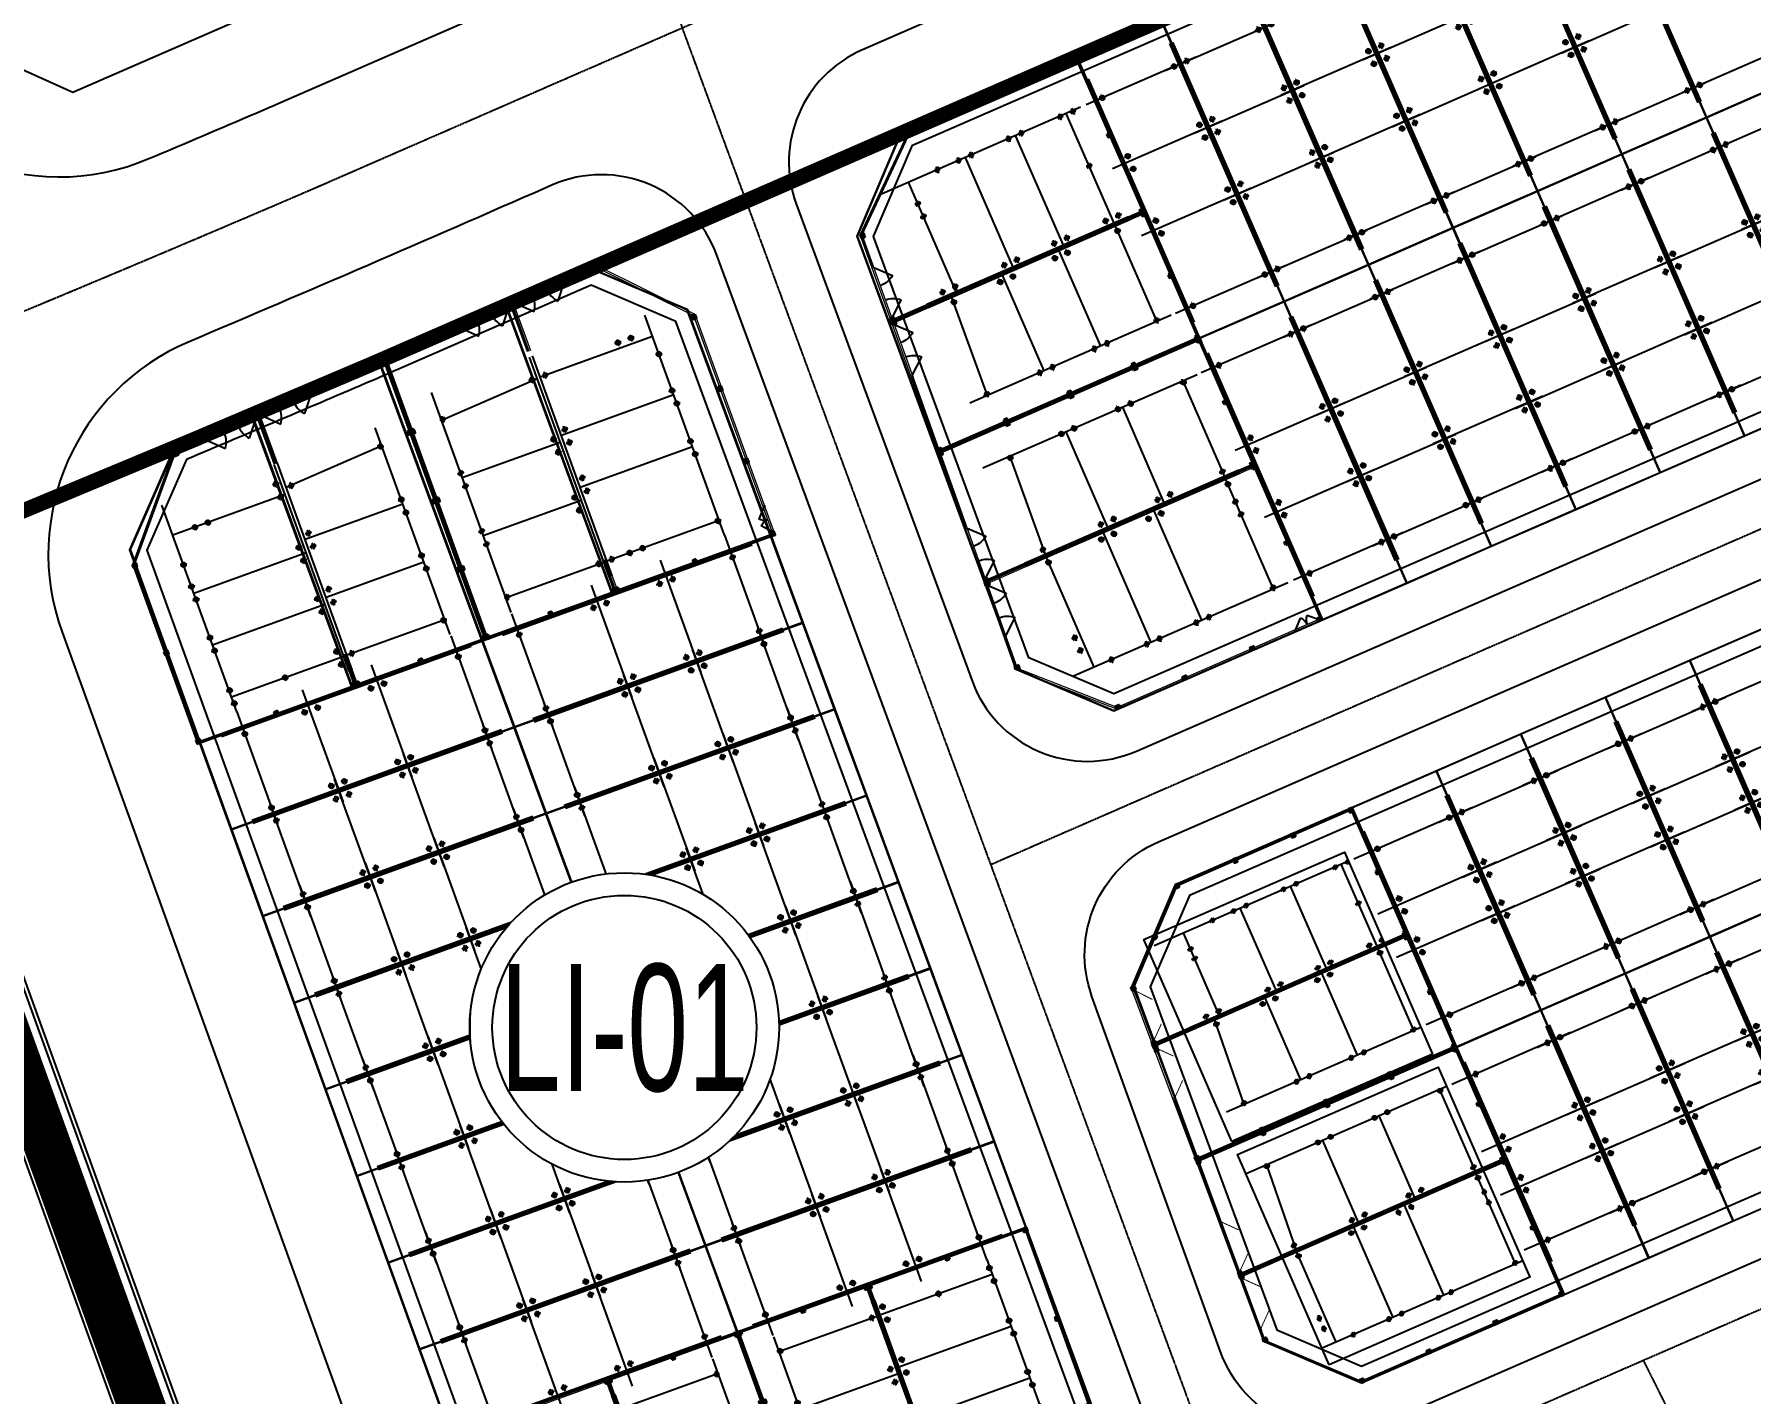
# Model space of a CAD drawing. Header units: millimetres. Extents: x 403824132 to 733479728, y 1974822364 to 2151530530.
# Drawn here: x 568449682 to 568561828, y 2063189663 to 2063278498 of the extents above; entities that cross this region are included whole.
import ezdxf
from ezdxf.enums import TextEntityAlignment as Align
from ezdxf.xclip import XClip

# ---------------------------------------------------------------- set-up
doc = ezdxf.new("R2010")
doc.units = ezdxf.units.MM
for name, pattern in [('ACAD_ISO07W100', [3, 0, -3]), ('ACAD_ISO10W100', [18.5, 12, -3, 0.5, -3]), ('CENTER', [3, 1.5, -0.5, 0.5, -0.5]), ('CENTER2', [1.125, 0.75, -0.125, 0.125, -0.125]), ('HIDDEN', [0.75, 0.5, -0.25]), ('Xref Grid (A1)$0$CENTER2', [1.125, 0.75, -0.125, 0.125, -0.125]), ('Xref Grid A16$0$CENTER2', [1.125, 0.75, -0.125, 0.125, -0.125])]:
    doc.linetypes.add(name, pattern=pattern)
for name, color, linetype in [('01.AXIS', 160, 'CENTER2'), ('13.BEAM', 8, 'Continuous'), ('BoThamCo', 94, 'Continuous'), ('CDC.01.AXIS', 160, 'CENTER2'), ('ChiaLo', 128, 'CENTER'), ('datOlienke', 42, 'Continuous'), ('LogDg', 7, 'Continuous'), ('LoLK', 6, 'Continuous'), ('QH', 7, 'Continuous'), ('QUYEN', 7, 'Continuous'), ('RANHGIOI', 2, 'HIDDEN'), ('text', 7, 'Continuous'), ('TimDg', 222, 'Continuous'), ('ViaHeS', 32, 'Continuous'), ('Xref Grid (A1)$0$01.AXIS', 160, 'Xref Grid (A1)$0$CENTER2'), ('Xref Grid A16$0$01.AXIS', 160, 'Xref Grid A16$0$CENTER2')]:
    doc.layers.add(name, color=color, linetype=linetype)
for name, color, linetype, lineweight in [('A-COT VACH', 2, 'Continuous', 35), ('A-NET THAY', 125, 'Continuous', 18), ('boDnv', 54, 'Continuous', 25), ('E- THAY', 9, 'Continuous', 20), ('Wipeout', 252, 'ACAD_ISO07W100', 0)]:
    doc.layers.add(name, color=color, linetype=linetype, lineweight=lineweight)
doc.styles.add('rms', font='romans.shx', dxfattribs={"width": 0.7, "bigfont": 'vns.shx'})
doc.styles.add('text', font='')
doc.styles.get('text').set_extended_font_data('.VnArial NarrowH')
doc.linetypes.add('ADL', pattern='A,0.125,-0.15,["++",rms,S=0.5,R=0,X=0,Y=-0.2245],-1.35,1.125', length=2.75)

# ---------------------------------------------------------------- blocks, each defined once
blk = doc.blocks.new('A$C2ED4656C')
blk.add_wipeout([(432.1, 910), (480.9, 907.7), (546.7, 896.5), (609, 876.8), (692.2, 834.4), (754.3, 787), (813.9, 722.8), (858.2, 653.7), (891.6, 573.4), (911.3, 476.6), (913.1, 408.9), (902.7, 328.5), (878, 248.7), (831.5, 161.7), (778.6, 96.3), (701.3, 31.7), (629, -8.4), (563.6, -32), (488.2, -46.9), (402.8, -49), (308.6, -33.5), (225.9, -2.8), (146.7, 45.1), (71.6, 114.8), (24.8, 178.4), (-14.1, 256.8), (-36.8, 334), (-46.5, 431.4), (-41.6, 498.5), (-25.1, 571.6), (-0.6, 634.8), (37.6, 701.4), (69.8, 743.2), (103, 778.1), (165.1, 827.9), (224.2, 861.9), (305.2, 892.5), (368.1, 905.5), (428.4, 910)]).dxf.layer = 'Wipeout'
at = {"color": 8}
for radius in [480, 410]:
    blk.add_circle((433.5, 430), radius, dxfattribs=at)
at = {"style": 'text'}
blk.add_attdef('CT1', text='', height=350, rotation=0, dxfattribs=at).set_placement((433.5, 430), align=Align.MIDDLE)
blk = doc.blocks.new('MA LO')
at = {"layer": 'text'}
ref = blk.add_blockref('A$C2ED4656C', (-269028, 49545), dxfattribs=dict(at, xscale=20.97916607567742, yscale=20.97916607567742, zscale=20.97916607567742, rotation=4.338240580515711))
ref.add_attrib('CT1', 'LI-01', dxfattribs={"layer": '0', "height": 8265.4, "style": 'text', "width": 0.75}).set_placement((-260642, 59228), align=Align.MIDDLE)
blk = doc.blocks.new('cot 220')
at = {"layer": 'A-COT VACH'}
h = blk.add_hatch(color=256, dxfattribs=at)
h.dxf.hatch_style = 1
h.paths.add_polyline_path([(110, 110), (-110, 110), (-110, -110), (110, -110)])
blk.add_lwpolyline([(-110, -110), (110, -110), (110, 110), (-110, 110)], close=True, dxfattribs=at)
blk = doc.blocks.new('cong phu')
at = {"layer": 'A-NET THAY'}
blk.add_lwpolyline([(110, -1610), (110, -1500), (0, -1500), (0, -1610)], close=True, dxfattribs=at)
at = {"layer": 'QUYEN'}
for points in [[(0, 0, 37.5, 37.5, 0), (-544, -544, 0, 0, 0.1927387), (0, -750, 0, 0, 1.7828818)], [(0, -1500, 37.5, 37.5, 0), (-544, -956, 0, 0, -0.1927387), (0, -750, 0, 0, -1.7828818)]]:
    blk.add_lwpolyline(points, format="xyseb", dxfattribs=at)
blk = doc.blocks.new('rkg1')
at = {"layer": 'A-NET THAY'}
for points in [[(0, -2000), (0, 0), (-11000, 0), (-11000, -13668), (-6010, -18352), (0, -17972), (0, -14966)], [(-110, -2000), (-110, -110), (-10890, -110), (-10890, -13620), (-5969, -18239), (-110, -17869), (-110, -14966)]]:
    blk.add_lwpolyline(points, dxfattribs=at)
blk.add_lwpolyline([(-3822, -18214), (-3713, -18207), (-3720, -18097), (-3829, -18104)], close=True, dxfattribs=at)
at = {"layer": 'QUYEN'}
for points in [[(-227, -17876, 62.5, 62.5, 0), (-1188, -17029, 0, 0, 0.1927387), (-1474, -17955, 0, 0, 1.7828818)], [(-3720, -18097, 62.5, 62.5, 0), (-2872, -17135, 0, 0, -0.1927387), (-2472, -18018, 0, 0, -1.7828818)]]:
    blk.add_lwpolyline(points, format="xyseb", dxfattribs=at)
at = {"layer": 'A-COT VACH'}
for p in [(-10890, -110), (-5500, -110), (-110, -110), (-10890, -4610), (-10890, -9110), (-10890, -13558)]:
    blk.add_blockref('cot 220', p, dxfattribs=at)
at = {"layer": 'A-COT VACH', "rotation": 3.618880421713644}
for p in [(-117, -17869), (-5907, -18235)]:
    blk.add_blockref('cot 220', p, dxfattribs=at)
at = {"layer": 'E- THAY', "xscale": -1}
blk.add_blockref('cong phu', (-10890, -220), dxfattribs=at)
blk = doc.blocks.new('rkg2')
at = {"layer": 'A-NET THAY'}
for points in [[(0, -14966), (0, -17972), (9000, -17403), (9000, 0), (0, 0), (0, -2000)], [(3820, -17700), (8970, -17375), (8970, -30), (30, -30), (30, -2000)], [(3817, -17650), (8920, -17328), (8920, -80), (80, -80), (80, -2000)], [(110, -14959), (110, -17855), (8890, -17300), (8890, -110), (110, -110), (110, -2000)], [(30, -14964), (30, -17940), (218, -17928)], [(80, -14961), (80, -17887), (215, -17878)]]:
    blk.add_lwpolyline(points, dxfattribs=at)
blk.add_lwpolyline([(3822, -17730), (3713, -17737), (3706, -17627), (3815, -17620)], close=True, dxfattribs=at)
at = {"layer": 'QUYEN'}
for points in [[(213, -17848, 62.5, 62.5, 0), (1060, -16887, 0, 0, -0.1927387), (1460, -17769, 0, 0, -1.7828818)], [(3706, -17627, 62.5, 62.5, 0), (2744, -16780, 0, 0, 0.1927387), (2458, -17706, 0, 0, 1.7828818)]]:
    blk.add_lwpolyline(points, format="xyseb", dxfattribs=at)
at = {"layer": 'A-COT VACH'}
for p in [(110, -110), (8890, -110), (4500, -110), (8890, -4360), (8890, -8610), (8890, -12860)]:
    blk.add_blockref('cot 220', p, dxfattribs=at)
at = {"layer": 'A-COT VACH', "xscale": -1, "rotation": 3.618880421748828}
for p in [(103, -17855), (8883, -17300)]:
    blk.add_blockref('cot 220', p, dxfattribs=at)
blk = doc.blocks.new('rkg3')
at = {"layer": 'A-NET THAY'}
for points in [[(9000, -2000), (9000, 0), (0, 0), (0, -17403), (9000, -16834), (9000, -13828)], [(8970, -2000), (8970, -30), (30, -30), (30, -17371), (5176, -17045)], [(8920, -2000), (8920, -80), (80, -80), (80, -17318), (5173, -16996)], [(8890, -2000), (8890, -110), (110, -110), (110, -17286), (8890, -16730), (8890, -13834)], [(8775, -16768), (8920, -16758), (8920, -13833)], [(8779, -16818), (8970, -16805), (8970, -13830)]]:
    blk.add_lwpolyline(points, dxfattribs=at)
blk.add_lwpolyline([(5178, -17075), (5287, -17068), (5280, -16959), (5171, -16966)], close=True, dxfattribs=at)
at = {"layer": 'QUYEN'}
for points in [[(5280, -16959, 62.5, 62.5, 0), (6128, -15997, 0, 0, -0.1927387), (6528, -16880, 0, 0, -1.7828818)], [(8773, -16738, 62.5, 62.5, 0), (7812, -15890, 0, 0, 0.1927387), (7526, -16817, 0, 0, 1.7828818)]]:
    blk.add_lwpolyline(points, format="xyseb", dxfattribs=at)
at = {"layer": 'A-COT VACH', "xscale": -1}
for p in [(110, -110), (4500, -110), (8890, -110), (110, -4360), (110, -8610), (110, -12860)]:
    blk.add_blockref('cot 220', p, dxfattribs=at)
at = {"layer": 'A-COT VACH'}
for p, rotation in [((8883, -16731), 3.618880424124619), ((103, -17286), 3.61888298340308)]:
    blk.add_blockref('cot 220', p, dxfattribs=dict(at, rotation=rotation))
blk = doc.blocks.new('rkg4')
at = {"layer": 'A-NET THAY'}
for points in [[(0, -13828), (0, -16834), (6010, -16453), (11000, -11138), (11000, 0), (0, 0), (0, -2000)], [(3820, -16562), (5996, -16424), (10970, -11126), (10970, -30), (30, -30), (30, -2000)], [(3817, -16512), (5973, -16376), (10920, -11106), (10920, -80), (80, -80), (80, -2000)], [(110, -13821), (110, -16716), (5960, -16346), (10890, -11094), (10890, -110), (110, -110), (110, -2000)], [(30, -13826), (30, -16802), (218, -16790)], [(80, -13823), (80, -16748), (215, -16740)]]:
    blk.add_lwpolyline(points, dxfattribs=at)
blk.add_lwpolyline([(3822, -16592), (3713, -16599), (3706, -16489), (3815, -16482)], close=True, dxfattribs=at)
at = {"layer": 'QUYEN'}
for points in [[(213, -16710, 62.5, 62.5, 0), (1060, -15748, 0, 0, -0.1927387), (1460, -16631, 0, 0, -1.7828818)], [(3706, -16489, 62.5, 62.5, 0), (2744, -15642, 0, 0, 0.1927387), (2458, -16568, 0, 0, 1.7828818)]]:
    blk.add_lwpolyline(points, format="xyseb", dxfattribs=at)
at = {"layer": 'A-COT VACH'}
blk.add_blockref('cot 220', (110, -110), dxfattribs=at)
at = {"layer": 'A-COT VACH', "xscale": -1}
for p in [(10890, -110), (5500, -110), (10890, -5610), (10890, -11028)]:
    blk.add_blockref('cot 220', p, dxfattribs=at)
at = {"layer": 'A-COT VACH'}
for p, xscale, rotation in [((103, -16717), -1, 3.618880438867214), ((5893, -16351), -0.9999999999999998, 3.618880489366417)]:
    blk.add_blockref('cot 220', p, dxfattribs=dict(at, xscale=xscale, rotation=rotation))
blk = doc.blocks.new('CUM CONG A3-A3.1-A6-A7')
at = {"layer": 'QH', "xscale": 0.001, "yscale": 0.001, "zscale": 0.001}
for name, p in [('rkg1', (11, 0)), ('rkg2', (11, 0)), ('rkg3', (20, 0)), ('rkg4', (29, 0))]:
    blk.add_blockref(name, p, dxfattribs=at)
blk = doc.blocks.new('trmg1')
at = {"layer": 'A-NET THAY'}
for points in [[(0, -2003), (0, 0), (-9580, 0), (-9580, -14396), (-4587, -19132), (0, -18890), (0, -15886)], [(-30, -2000), (-30, -30), (-9550, -30), (-9550, -14383), (-4575, -19102), (-3826, -19062)], [(-80, -2000), (-80, -80), (-9500, -80), (-9500, -14361), (-4557, -19050), (-3829, -19012)], [(-110, -2000), (-110, -110), (-9470, -110), (-9470, -14348), (-4545, -19020), (-110, -18786), (-110, -15892)], [(-224, -18822), (-80, -18814), (-80, -15890)], [(-221, -18872), (-30, -18862), (-30, -15888)]]:
    blk.add_lwpolyline(points, dxfattribs=at)
blk.add_lwpolyline([(-3825, -19092), (-3715, -19086), (-3721, -18976), (-3830, -18982)], close=True, dxfattribs=at)
at = {"layer": 'QUYEN'}
for points in [[(-3721, -18976, 62.5, 62.5, 0), (-2863, -18024, 0, 0, -0.1927387), (-2472, -18910, 0, 0, -1.7828818)], [(-225, -18792, 62.5, 62.5, 0), (-1178, -17935, 0, 0, 0.1927387), (-1474, -18858, 0, 0, 1.7828818)]]:
    blk.add_lwpolyline(points, format="xyseb", dxfattribs=at)
at = {"layer": 'A-COT VACH'}
for p in [(-110, -110), (-9470, -110), (-4790, -110), (-9470, -4786), (-9470, -9536), (-9470, -14286)]:
    blk.add_blockref('cot 220', p, dxfattribs=at)
for p, rotation in [((-4483, -19017), 3.020146116619987), ((-116, -18786), 3.020146117505448)]:
    blk.add_blockref('cot 220', p, dxfattribs=dict(at, rotation=rotation))
blk = doc.blocks.new('rmg2')
at = {"layer": 'A-NET THAY'}
for points in [[(0, -15886), (0, -18890), (8000, -18468), (8000, 0), (0, 0), (0, -2000)], [(3823, -18658), (7970, -18440), (7970, -30), (30, -30), (30, -2000)], [(3820, -18608), (7920, -18392), (7920, -80), (80, -80), (80, -2000)], [(110, -15880), (110, -18774), (7890, -18364), (7890, -110), (110, -110), (110, -2000)], [(30, -15884), (30, -18859), (218, -18849)], [(80, -15882), (80, -18806), (215, -18799)]]:
    blk.add_lwpolyline(points, dxfattribs=at)
blk.add_lwpolyline([(3825, -18688), (3715, -18694), (3709, -18584), (3819, -18579)], close=True, dxfattribs=at)
at = {"layer": 'QUYEN'}
for points in [[(214, -18769, 62.5, 62.5, 0), (1071, -17816, 0, 0, -0.1927387), (1462, -18703, 0, 0, -1.7828818)], [(3709, -18584, 62.5, 62.5, 0), (2756, -17727, 0, 0, 0.1927387), (2461, -18650, 0, 0, 1.7828818)]]:
    blk.add_lwpolyline(points, format="xyseb", dxfattribs=at)
at = {"layer": 'A-COT VACH'}
for p in [(110, -110), (4000, -110), (7890, -110), (7890, -4660), (7890, -9210), (7890, -13760)]:
    blk.add_blockref('cot 220', p, dxfattribs=at)
for p, xscale, rotation in [((104, -18775), -0.9999999999999998, 3.020146117196463), ((7884, -18364), -1, 3.020146118081994)]:
    blk.add_blockref('cot 220', p, dxfattribs=dict(at, xscale=xscale, rotation=rotation))
blk = doc.blocks.new('rmg3')
at = {"layer": 'A-NET THAY'}
for points in [[(0, -2000), (0, 0), (-8000, 0), (-8000, -18468), (0, -18046), (0, -15042)], [(-30, -2000), (-30, -30), (-7970, -30), (-7970, -18436), (-3826, -18218)], [(-80, -2000), (-80, -80), (-7920, -80), (-7920, -18384), (-3829, -18168)], [(-110, -2000), (-110, -110), (-7890, -110), (-7890, -18352), (-110, -17942), (-110, -15048)], [(-224, -17978), (-80, -17970), (-80, -15046)], [(-221, -18028), (-30, -18018), (-30, -15043)]]:
    blk.add_lwpolyline(points, dxfattribs=at)
blk.add_lwpolyline([(-3825, -18248), (-3715, -18242), (-3721, -18132), (-3830, -18138)], close=True, dxfattribs=at)
at = {"layer": 'QUYEN'}
for points in [[(-3721, -18132, 62.5, 62.5, 0), (-2863, -17179, 0, 0, -0.1927387), (-2472, -18066, 0, 0, -1.7828818)], [(-225, -17948, 62.5, 62.5, 0), (-1178, -17091, 0, 0, 0.1927387), (-1474, -18014, 0, 0, 1.7828818)]]:
    blk.add_lwpolyline(points, format="xyseb", dxfattribs=at)
at = {"layer": 'A-COT VACH', "xscale": -1}
for p in [(-7890, -110), (-4000, -110), (-110, -110), (-7890, -4660), (-7890, -9210), (-7890, -13760)]:
    blk.add_blockref('cot 220', p, dxfattribs=at)
at = {"layer": 'A-COT VACH', "xscale": -1, "rotation": 3.020146127228598}
blk.add_blockref('cot 220', (-335, -17954), dxfattribs=at)
at = {"layer": 'A-COT VACH'}
for p, rotation in [((-116, -17942), 3.020146126828387), ((-7896, -18352), 3.020146127325446)]:
    blk.add_blockref('cot 220', p, dxfattribs=dict(at, rotation=rotation))
blk = doc.blocks.new('rmg4')
at = {"layer": 'A-NET THAY'}
for points in [[(0, -15042), (0, -18046), (4007, -17835), (9000, -12571), (9000, 0), (0, 0), (0, -2000)], [(3786, -17816), (3993, -17805), (8970, -12559), (8970, -30), (30, -30), (30, -2000)], [(3783, -17766), (3971, -17756), (8920, -12539), (8920, -80), (80, -80), (80, -2000)], [(110, -15036), (110, -17930), (3957, -17727), (8890, -12527), (8890, -110), (110, -110), (110, -2000)], [(30, -15040), (30, -18014), (218, -18004)], [(80, -15038), (80, -17962), (215, -17955)]]:
    blk.add_lwpolyline(points, dxfattribs=at)
at = {"layer": 'QUYEN'}
for points in [[(214, -17925, 62.5, 62.5, 0), (1071, -16972, 0, 0, -0.1927387), (1462, -17859, 0, 0, -1.7828818)], [(3781, -17736, 62.5, 62.5, 0), (2756, -16883, 0, 0, 0.1927387), (2461, -17806, 0, 0, 1.7828818)]]:
    blk.add_lwpolyline(points, format="xyseb", dxfattribs=at)
at = {"layer": 'A-COT VACH', "xscale": -1}
for p in [(110, -110), (4500, -110), (8890, -110), (8890, -4210), (8890, -8310), (8890, -12461)]:
    blk.add_blockref('cot 220', p, dxfattribs=at)
at = {"layer": 'A-COT VACH'}
for p, rotation in [((6424, -15127), 46.51007305843058), ((104, -17930), 3.020146126828387), ((3891, -17731), 3.020146126828387)]:
    blk.add_blockref('cot 220', p, dxfattribs=dict(at, rotation=rotation))
blk = doc.blocks.new('MB CONG KHU A')
at = {"layer": 'A-NET THAY', "xscale": -0.001, "yscale": 0.0009999999999999998, "zscale": 0.001, "rotation": 293.5516717873555}
for name in ['rmg4', 'rmg3']:
    blk.add_blockref(name, (-36.43, 170.28), dxfattribs=at)
at = {"layer": 'LoLK', "xscale": -1, "yscale": 1.067334446299388, "rotation": 293.5516717729304}
blk.add_blockref('CUM CONG A3-A3.1-A6-A7', (-41.94, 190.79), dxfattribs=at)
at = {"layer": 'LoLK', "yscale": 1.116025272831706}
for p, rotation in [((-77.58, 196.33), 199.9098738722921), ((-98.84, 137.58), 19.90987329969136)]:
    blk.add_blockref('CUM CONG A3-A3.1-A6-A7', p, dxfattribs=dict(at, rotation=rotation))
at = {"layer": 'QH', "xscale": -0.001, "yscale": 0.0009999999999999998, "zscale": 0.001, "rotation": 293.5516717873555}
for name in ['rmg2', 'trmg1']:
    blk.add_blockref(name, (-30.04, 155.61), dxfattribs=at)
blk = doc.blocks.new('A$C758D662A')
at = {"linetype": 'HIDDEN', "ltscale": 500}
for radius in [300, 200]:
    blk.add_circle((0, 0), radius, dxfattribs=at)
at = {"layer": 'CDC.01.AXIS', "ltscale": 200}
for p, q in [((437, 0), (-437, 0)), ((0, 437), (0, -437))]:
    blk.add_line(p, q, dxfattribs=at)
blk = doc.blocks.new('pile Plan')
at = {"xscale": 0.5, "yscale": 0.5, "zscale": 0.5}
for p in [(340, 14779), (5440.000004, 14779), (340, 9630), (340, 8730), (5440.000004, 9630), (5440.000004, 8730), (340, 5040), (5440.000004, 5040), (340, 4140), (5440.000004, 4140), (340, -1), (5440.000004, -1)]:
    blk.add_blockref('A$C758D662A', p, dxfattribs=at)
blk = doc.blocks.new('MBT1 A1')
at = {"layer": 'Xref Grid (A1)$0$01.AXIS', "ltscale": 500}
for p, q in [((0.11, -1.09), (0.11, -18.38)), ((5.89, -1.09), (5.89, -18.38)), ((-0.99, -2.11), (6.8, -2.11)), ((-0.99, -7.62), (6.8, -7.62)), ((-0.99, -12.39), (6.8, -12.39)), ((-1.09, -16.89), (6.7, -16.89))]:
    blk.add_line(p, q, dxfattribs=at)
at = {"xscale": 0.001, "yscale": 0.001, "zscale": 0.001}
blk.add_blockref('pile Plan', (0.11, -16.89), dxfattribs=at)
blk = doc.blocks.new('cum dh a3.3.1.6.7')
at = {"layer": '01.AXIS', "ltscale": 500}
for p, q in [((-7.89, 0.91), (-7.89, -14.32)), ((-0.11, 0.91), (-0.11, -14.32)), ((0.11, 0.91, 0), (0.11, -14.32, 0)), ((6.89, 0.91, 0), (6.89, -14.32, 0)), ((11.11, 0.91), (11.11, -13.41)), ((17.89, 0.91), (17.89, -13.41)), ((18.11, 0.91), (18.11, -13.41)), ((25.89, 0.91), (25.89, -13.41)), ((-7.95, -0.11), (-0.11, -0.11)), ((6.94, -0.11, 0), (0.11, -0.11, 0)), ((11.05, -0.11), (17.89, -0.11)), ((18.11, -0.11), (25.89, -0.11)), ((6.89, -4.41, 0), (0.11, -4.41, 0)), ((11.11, -4.11), (17.89, -4.11)), ((18.11, -3.71), (25.89, -3.71)), ((-7.89, -5.21), (-0.11, -5.21)), ((18.11, -7.28), (25.89, -7.28)), ((-7.89, -8.81), (-0.11, -8.81)), ((6.89, -8.43, 0), (0.11, -8.43, 0)), ((11.11, -8.13), (17.89, -8.13)), ((18.11, -11.32), (25.89, -11.32)), ((-7.89, -12.85), (-0.11, -12.85))]:
    blk.add_line(p, q, dxfattribs=at)
blk.add_lwpolyline([(11.11, -12.15), (17.89, -11.72)], dxfattribs=at)
at = {"layer": '01.AXIS', "ltscale": 500, "elevation": 0}
blk.add_lwpolyline([(6.89, -12.41), (0.11, -12.84)], dxfattribs=at)
at = {"layer": '13.BEAM', "ltscale": 500}
blk.add_line((-0.56, -13), (-0.56, -13), dxfattribs=at)
at = {"yscale": 0.0005, "zscale": 0.0005}
for p, xscale in [((-7.8, -0.11), 0.0005), ((-0.45, -0.11), -0.0005), ((0.45, -0.11, 0), 0.0005), ((6.79, -0.11, 0), -0.0005), ((11.2, -0.11), 0.0005), ((17.55, -0.11), -0.0005), ((18.45, 0.34, 0), 0.0005), ((22.17, -0.11), 0.0005), ((25.85, 0.34), 0.0005), ((18.45, -0.56, 0), 0.0005), ((25.85, -0.56), 0.0005), ((18.45, -3.32, 0), 0.0005), ((25.89, -3.32, 0), 0.0005), ((0.45, -3.82, 0), 0.0005), ((6.89, -3.82, 0), -0.0005), ((11.11, -3.66), 0.0005), ((11.11, -4.56), 0.0005), ((17.55, -3.66), -0.0005), ((17.55, -4.56), -0.0005), ((18.45, -4.22, 0), 0.0005), ((25.89, -4.22, 0), 0.0005), ((-7.89, -4.7), 0.0005), ((-7.89, -5.6), 0.0005), ((0.45, -4.72, 0), 0.0005), ((6.89, -4.72, 0), -0.0005), ((18.45, -6.87, 0), 0.0005), ((25.89, -6.87), 0.0005), ((0.45, -7.84, 0), 0.0005), ((6.89, -7.84, 0), -0.0005), ((11.11, -7.54), 0.0005), ((17.55, -7.54), -0.0005), ((18.45, -7.77, 0), 0.0005), ((25.89, -7.77), 0.0005), ((-7.89, -8.21), 0.0005), ((-7.89, -9.11), 0.0005), ((-0.45, -8.21), -0.0005), ((-0.45, -9.11), -0.0005), ((0.45, -8.74, 0), 0.0005), ((6.89, -8.74, 0), -0.0005), ((11.11, -8.44), 0.0005), ((17.55, -8.44), -0.0005), ((25.89, -9.27, 0), 0.0005), ((18.45, -11.25), 0.0005), ((23.46, -11.32, 0), 0.0005), ((24.36, -11.32, 0), 0.0005), ((-7.89, -11.63), 0.0005), ((6.79, -12.42, 0), -0.0005), ((11.21, -12.15), 0.0005), ((17.55, -11.73), -0.0005), ((18.45, -12.15), 0.0005), ((-0.45, -12.86), -0.0005), ((0.45, -12.86, 0), 0.0005)]:
    blk.add_blockref('A$C758D662A', p, dxfattribs=dict(at, xscale=xscale))
at = {"yscale": 0.0005, "zscale": 0.0005, "rotation": 270}
for p, xscale in [((-2.59, -0.11), 0.0005), ((-1.69, -0.11), 0.0005), ((-0.45, -4.85), -0.0005), ((-0.45, -5.75), -0.0005), ((-6.53, -13.24), 0.0005), ((-5.63, -13.24), 0.0005)]:
    blk.add_blockref('A$C758D662A', p, dxfattribs=dict(at, xscale=xscale))
blk = doc.blocks.new('NEN H01')
at = {"layer": 'datOlienke'}
blk.add_lwpolyline([(-2.11, 40), (3.15, 35.01), (4.74, 4.99), (0, 0), (-155.64, 0), (-160.35, 4.99), (-158.61, 35.01), (-153.32, 40)], close=True, dxfattribs=at)
at = {"layer": 'LoLK'}
for points in [[(-140.82, 40), (-153.32, 40), (-158.61, 35.01), (-158.96, 29), (-140.82, 29)], [(-134.82, 40), (-140.82, 40), (-140.82, 29), (-140.82, 20), (-134.82, 20)], [(-128.82, 40), (-134.82, 40), (-134.82, 20), (-128.82, 20)], [(-122.82, 40), (-128.82, 40), (-128.82, 20), (-122.82, 20)], [(-116.82, 40), (-122.82, 40), (-122.82, 20), (-116.82, 20)], [(-110.82, 40), (-116.82, 40), (-116.82, 20), (-110.82, 20)], [(-104.82, 40), (-110.82, 40), (-110.82, 20), (-104.82, 20)], [(-98.82, 40), (-104.82, 40), (-104.82, 20), (-98.82, 20)], [(-140.82, 29), (-158.96, 29), (-159.48, 20), (-140.82, 20)], [(-140.82, 20), (-159.48, 20), (-160, 11), (-140.82, 11)], [(-134.82, 20), (-140.82, 20), (-140.82, 11), (-140.82, 0), (-134.82, 0)], [(-128.82, 20), (-134.82, 20), (-134.82, 0), (-128.82, 0)], [(-122.82, 20), (-128.82, 20), (-128.82, 0), (-122.82, 0)], [(-116.82, 20), (-122.82, 20), (-122.82, 0), (-116.82, 0)], [(-110.82, 20), (-116.82, 20), (-116.82, 0), (-110.82, 0)], [(-104.82, 20), (-110.82, 20), (-110.82, 0), (-104.82, 0)], [(-98.82, 20), (-104.82, 20), (-104.82, 0), (-98.82, 0)], [(-140.82, 11), (-160, 11), (-160.35, 4.99), (-155.64, 0), (-140.82, 0)]]:
    blk.add_lwpolyline(points, close=True, dxfattribs=at)
blk = doc.blocks.new('NEN M01')
at = {"layer": 'datOlienke'}
blk.add_lwpolyline([(4.74, 4.99), (3.44, 29.59), (-1.82, 34.58), (-158.79, 34.58), (-164.08, 29.59), (-165.5, 4.99), (-160.79, 0), (0, 0)], close=True, dxfattribs=at)
at = {"layer": 'LoLK'}
for points in [[(-146.4, 34.58), (-158.79, 34.58), (-164.08, 29.59), (-164.31, 25.58), (-146.4, 25.58)], [(-140.4, 34.58), (-146.4, 34.58), (-146.4, 25.58), (-146.4, 17.58), (-140.4, 17.58)], [(-134.4, 34.58), (-140.4, 34.58), (-140.4, 17.58), (-134.4, 17.58)], [(-128.4, 34.58), (-134.4, 34.58), (-134.4, 17.58), (-128.4, 17.58)], [(-122.4, 34.58), (-128.4, 34.58), (-128.4, 17.58), (-122.4, 17.58)], [(-116.4, 34.58), (-122.4, 34.58), (-122.4, 17.58), (-116.4, 17.58)], [(-146.4, 25.58), (-164.31, 25.58), (-164.77, 17.58), (-146.4, 17.58)], [(-146.4, 17.58), (-164.77, 17.58), (-165.24, 9.58), (-146.4, 9.58)], [(-140.4, 17.58), (-146.4, 17.58), (-146.4, 9.58), (-146.4, 0), (-140.4, 0)], [(-134.4, 17.58), (-140.4, 17.58), (-140.4, 0), (-134.4, 0)], [(-128.4, 17.58), (-134.4, 17.58), (-134.4, 0), (-128.4, 0)], [(-122.4, 17.58), (-128.4, 17.58), (-128.4, 0), (-122.4, 0)], [(-146.4, 9.58), (-165.24, 9.58), (-165.5, 4.99), (-160.79, 0), (-146.4, 0)]]:
    blk.add_lwpolyline(points, close=True, dxfattribs=at)
blk = doc.blocks.new('TBT A16N')
at = {"layer": 'Xref Grid A16$0$01.AXIS', "ltscale": 500}
for p, q in [((0.11, 1.09), (0.11, 15.29)), ((5.89, 1.09), (5.89, 15.29)), ((-1.2, 13.89), (7.23, 13.89)), ((-1.2, 9.99), (7.23, 9.99)), ((-1.2, 6.91), (7.23, 6.91)), ((-1.2, 2.11), (7.23, 2.11))]:
    blk.add_line(p, q, dxfattribs=at)
at = {"xscale": -0.0005, "yscale": 0.0005, "zscale": 0.0005, "rotation": 180}
for p in [(0.45, 13.89), (5.55, 13.89), (0.45, 10.35), (5.55, 10.35), (0.45, 9.45), (5.55, 9.45), (0.45, 7.45), (0.45, 6.55), (5.55, 7.45), (5.55, 6.55), (0.45, 2.11), (5.55, 2.11)]:
    blk.add_blockref('A$C758D662A', p, dxfattribs=at)
blk = doc.blocks.new('MB T1 A6...')
at = {"layer": 'Xref Grid A16$0$01.AXIS', "ltscale": 500}
for p, q in [((0.11, -1.09), (0.11, -15.29)), ((5.89, -1.09), (5.89, -15.29)), ((-1.2, -2.11), (7.23, -2.11)), ((-1.2, -6.91), (7.23, -6.91)), ((-1.2, -9.99), (7.23, -9.99)), ((-1.2, -13.89), (7.23, -13.89))]:
    blk.add_line(p, q, dxfattribs=at)
at = {"xscale": 0.0005, "yscale": 0.0005, "zscale": 0.0005}
for p in [(0.45, -2.11), (5.55, -2.11), (0.45, -6.55), (5.55, -6.55), (0.45, -7.45), (5.55, -7.45), (0.45, -9.45), (5.55, -9.45), (0.45, -10.35), (5.55, -10.35), (0.45, -13.89), (5.55, -13.89)]:
    blk.add_blockref('A$C758D662A', p, dxfattribs=at)
blk = doc.blocks.new('NEN IO1')
at = {"layer": 'datOlienke'}
blk.add_lwpolyline([(-82.94, 18.48, -0.001888), (-82.21, 4.99), (-76.96, 0), (0, 0), (4.68, 4.99), (2.76, 34.98), (-2.56, 39.93), (-79.28, 39.46), (-83.96, 34.44), (-83.05, 20.31, -0.001474)], format="xyb", close=True, dxfattribs=at)
at = {"layer": 'LoLK'}
for points in [[(-79.28, 39.46), (-83.96, 34.44), (-83.57, 28.44), (-63.57, 28.56), (-63.57, 39.56)], [(-57.57, 39.6), (-63.57, 39.56), (-63.57, 28.56), (-63.57, 19.56), (-57.57, 19.6)], [(-51.57, 39.63), (-57.57, 39.6), (-57.57, 19.6), (-51.57, 19.63)], [(-45.57, 39.67), (-51.57, 39.63), (-51.57, 19.63), (-45.57, 19.67)], [(-39.57, 39.71), (-45.57, 39.67), (-45.57, 19.67), (-39.57, 19.71)], [(-33.57, 39.74), (-39.57, 39.71), (-39.57, 19.71), (-33.57, 19.74)], [(-27.57, 39.78), (-33.57, 39.74), (-33.57, 19.74), (-27.57, 19.78)], [(-21.57, 39.82), (-27.57, 39.78), (-27.57, 19.78), (-21.57, 19.82)], [(-15.57, 39.85), (-21.57, 39.82), (-21.57, 19.82), (-15.57, 19.85)], [(-2.56, 39.93), (-15.57, 39.85), (-15.57, 28.85), (3.15, 28.97), (2.76, 34.98)], [(-15.57, 28.85), (-15.57, 19.85), (3.72, 19.97), (3.15, 28.97)], [(-63.57, 19.56), (-63.57, 10.56), (-63.57, 0.01), (-57.57, 0.01), (-57.57, 19.6)], [(-57.57, 19.6), (-57.57, 0.01), (-51.57, 0.01), (-51.57, 19.63)], [(-51.57, 19.63), (-51.57, 0.01), (-45.57, 0.01), (-45.57, 19.67)], [(-45.57, 19.67), (-45.57, 0.01), (-39.57, 0.01), (-39.57, 19.71)], [(-39.57, 19.71), (-39.57, -0.01), (-33.57, -0.01), (-33.57, 19.74)], [(-33.57, 19.74), (-33.57, -0.01), (-27.57, -0.01), (-27.57, 19.78)], [(-27.57, 19.78), (-27.57, -0.01), (-21.57, -0.01), (-21.57, 19.82)], [(-21.57, 19.82), (-21.57, -0.01), (-15.57, -0.01), (-15.57, 19.85)], [(-15.57, 19.85), (-15.57, 10.85), (4.3, 10.98), (3.72, 19.97)], [(-15.57, 10.85), (-15.57, 0), (0, 0), (4.68, 4.99), (4.3, 10.98)]]:
    blk.add_lwpolyline(points, close=True, dxfattribs=at)
for points in [[(-83.57, 28.44), (-83.05, 20.31, -0.000701), (-83, 19.44), (-63.57, 19.56), (-63.57, 28.56)], [(-83, 19.44, -0.000774), (-82.94, 18.48, -0.001125), (-82.49, 10.44), (-63.57, 10.56), (-63.57, 19.56)], [(-82.49, 10.44, -0.000763), (-82.21, 4.99), (-76.96, 0), (-63.57, 0), (-63.57, 10.56)]]:
    blk.add_lwpolyline(points, format="xyb", close=True, dxfattribs=at)

msp = doc.modelspace()

# ---------------------------------------------------------------- linework, layer by layer
at = {"layer": 'boDnv', "color": 10, "linetype": 'ADL', "ltscale": 0.25, "elevation": 0}
for points in [[(568645418, 2063331557), (568651508, 2063329348), (568664626, 2063303120), (568662565, 2063297440), (568520207, 2063235388), (568514669, 2063237751), (568504521, 2063265276), (568507072, 2063271254)], [(568685561, 2063261263), (568674879, 2063282620), (568668789, 2063284829), (568525150, 2063222219), (568522599, 2063216241), (568530862, 2063193826), (568536400, 2063191463), (568683500, 2063255582)]]:
    msp.add_lwpolyline(points, close=True, dxfattribs=at)
msp.add_lwpolyline([(568471730, 2063255855, -0.0018325), (568459623, 2063250715), (568457023, 2063244795), (568483003, 2063172965), (568488510, 2063170595), (568515384, 2063182305), (568517935, 2063188282), (568491594, 2063259731), (568486056, 2063262094), (568473430, 2063256590, -0.0014744)], format="xyb", close=True, dxfattribs=at)
at = {"layer": 'BoThamCo', "elevation": 0}
msp.add_lwpolyline([(568440229, 2063230016), (568461136, 2063172210, 1), (568464439, 2063173405), (568443531, 2063231210, 0.9988999)], format="xyb", close=True, dxfattribs=at)
at = {"layer": 'ChiaLo', "ltscale": 5}
for p, q in [((568571720, 2063205764, 0), (568557856, 2063237570, 0)), ((568566201, 2063203359, 0), (568552338, 2063235164, 0)), ((568560683, 2063200953, 0), (568546819, 2063232759, 0)), ((568555164, 2063198548, 0), (568541301, 2063230353, 0)), ((568549645, 2063196142, 0), (568535782, 2063227948, 0))]:
    msp.add_line(p, q, dxfattribs=at)
at = {"layer": 'ChiaLo', "ltscale": 5, "elevation": 0}
for points in [[(568658971, 2063316669), (568508660, 2063251150)], [(568566953, 2063254669), (568550916, 2063291460)], [(568561434, 2063252263), (568545397, 2063289054)], [(568555915, 2063249858), (568539879, 2063286649)], [(568550397, 2063247452), (568534360, 2063284243)], [(568544878, 2063245047), (568528841, 2063281838)], [(568539359, 2063242641), (568523323, 2063279432)], [(568533841, 2063240236), (568517804, 2063277027)], [(568680994, 2063272637), (568525694, 2063204944)], [(568522214, 2063266909), (568505531, 2063259637)], [(568480516, 2063260774), (568487460, 2063241939)], [(568472224, 2063257161), (568502322, 2063175519)], [(568463908, 2063253612), (568470476, 2063235796)], [(568529431, 2063250353), (568511788, 2063242664)], [(568497839, 2063245693), (568460526, 2063232197)], [(568499922, 2063240045), (568462573, 2063226536)], [(568502004, 2063234396), (568464621, 2063220875)], [(568504086, 2063228747), (568466668, 2063215214)], [(568506169, 2063223099), (568468716, 2063209553)], [(568539390, 2063219670), (568522913, 2063212488)], [(568508251, 2063217450), (568470740, 2063203883)], [(568510334, 2063211801), (568472788, 2063198222)], [(568512416, 2063206153), (568474835, 2063192560)], [(568545805, 2063204953), (568528475, 2063197400)], [(568514499, 2063200504), (568476883, 2063186899)], [(568504120, 2063196750), (568510615, 2063179132)], [(568487136, 2063190607), (568494030, 2063171906)]]:
    msp.add_lwpolyline(points, dxfattribs=at)
at = {"layer": 'datOlienke', "elevation": 0}
for points in [[(568645384, 2063332637), (568652227, 2063330155), (568665716, 2063303184), (568663361, 2063296692), (568520211, 2063234295), (568513877, 2063236998), (568503442, 2063265303), (568506306, 2063272015)], [(568686651, 2063261326), (568675598, 2063283426), (568668755, 2063285909), (568524383, 2063222979), (568521520, 2063216268), (568530071, 2063193073), (568536405, 2063190371), (568684296, 2063254835)]]:
    msp.add_lwpolyline(points, close=True, dxfattribs=at)
msp.add_lwpolyline([(568471335, 2063256778, -0.0018883), (568458865, 2063251485), (568455943, 2063244831), (568482207, 2063172215), (568488513, 2063169502), (568516151, 2063181544), (568519014, 2063188255), (568492386, 2063260484), (568486052, 2063263187), (568473029, 2063257510, -0.0014744)], format="xyb", close=True, dxfattribs=at)
at = {"layer": 'LogDg', "elevation": 0}
for points in [[(568437149, 2063279095, 0.4297542), (568457169, 2063270372, 0.0010787), (568464216, 2063273376, 0.0014744), (568465813, 2063274066), (568480670, 2063280542, 0.386536), (568485093, 2063290392), (568479900, 2063306294), (568485623, 2063308162), (568490160, 2063294269, 0.4424436), (568500998, 2063289403), (568640356, 2063350147, 0.4142136), (568644507, 2063360712), (568638092, 2063375429), (568643611, 2063377834), (568650025, 2063363118, 0.4142136), (568660591, 2063358967), (568782182, 2063411967)], [(568459790, 2063258408, 0.3988265), (568451496, 2063239426), (568476499, 2063170298, 0.4330459), (568487253, 2063165670), (568517611, 2063178897, 0.3974101), (568521936, 2063189032), (568494271, 2063264074, 0.431261), (568483532, 2063268656), (568483101, 2063268468, -0.0037754), (568459790, 2063258408)], [(568439993, 2063229930), (568460900, 2063172125, 1), (568464675, 2063173490), (568443767, 2063231295, 1), (568439995, 2063229926)]]:
    msp.add_lwpolyline(points, format="xyb", dxfattribs=at)
for points in [[(568521688, 2063231655), (568665697, 2063294427, 0.429738), (568669668, 2063305375), (568654837, 2063335030, 0.3988577), (568644450, 2063338797), (568503801, 2063277491, 0.3973692), (568499477, 2063267356), (568510950, 2063236237, 0.431261)], [(568527192, 2063192388), (568518787, 2063215627, -0.3955879), (568523128, 2063225716), (568669170, 2063289373, -0.3988577), (568679556, 2063285606), (568690603, 2063263518, -0.429738), (568686632, 2063252569), (568537948, 2063187760, -0.4330878)]]:
    msp.add_lwpolyline(points, format="xyb", close=True, dxfattribs=at)
at = {"layer": 'LoLK', "elevation": 0}
for points in [[(568556435, 2063293865), (568550916, 2063291460), (568558934, 2063273064), (568564453, 2063275470)], [(568550916, 2063291460), (568545397, 2063289054), (568553416, 2063270659), (568558934, 2063273064)], [(568545397, 2063289054), (568539879, 2063286649), (568547897, 2063268253), (568553416, 2063270659)], [(568539879, 2063286649), (568534360, 2063284243), (568542378, 2063265848), (568547897, 2063268253)], [(568534360, 2063284243), (568528841, 2063281838), (568536860, 2063263442), (568542378, 2063265848)], [(568528841, 2063281838), (568523323, 2063279432), (568531341, 2063261037), (568536860, 2063263442)], [(568523323, 2063279432), (568517804, 2063277027), (568522214, 2063266909), (568525822, 2063258631), (568531341, 2063261037)], [(568517804, 2063277027), (568506306, 2063272015), (568503442, 2063265303), (568505531, 2063259637), (568522214, 2063266909)], [(568564453, 2063275470), (568558934, 2063273064), (568566953, 2063254669), (568572471, 2063257074)], [(568558934, 2063273064), (568553416, 2063270659), (568561434, 2063252263), (568566953, 2063254669)], [(568553416, 2063270659), (568547897, 2063268253), (568555915, 2063249858), (568561434, 2063252263)], [(568547897, 2063268253), (568542378, 2063265848), (568550397, 2063247452), (568555915, 2063249858)], [(568522214, 2063266909), (568505531, 2063259637), (568508660, 2063251150), (568525822, 2063258631)], [(568542378, 2063265848), (568536860, 2063263442), (568544878, 2063245047), (568550397, 2063247452)], [(568536860, 2063263442), (568531341, 2063261037), (568539359, 2063242641), (568544878, 2063245047)], [(568492386, 2063260484), (568486052, 2063263187), (568480516, 2063260774), (568487460, 2063241939), (568497839, 2063245693)], [(568531341, 2063261037), (568525822, 2063258631), (568529431, 2063250353), (568533841, 2063240236), (568539359, 2063242641)], [(568525822, 2063258631), (568508660, 2063251150), (568511788, 2063242664), (568529431, 2063250353)], [(568529431, 2063250353), (568511788, 2063242664), (568513877, 2063236998), (568520211, 2063234295), (568533841, 2063240236)], [(568499922, 2063240045), (568497839, 2063245693), (568487460, 2063241939), (568478968, 2063238868), (568481051, 2063233219)], [(568502004, 2063234396), (568499922, 2063240045), (568481051, 2063233219), (568483133, 2063227571)], [(568563375, 2063239975), (568557856, 2063237570), (568564672, 2063221934), (568570191, 2063224339)], [(568478968, 2063238868), (568470476, 2063235796), (568460526, 2063232197), (568462573, 2063226536), (568481051, 2063233219)], [(568557856, 2063237570), (568552338, 2063235164), (568559153, 2063219528), (568564672, 2063221934)], [(568504086, 2063228747), (568502004, 2063234396), (568483133, 2063227571), (568485215, 2063221922)], [(568552338, 2063235164), (568546819, 2063232759), (568553635, 2063217123), (568559153, 2063219528)], [(568481051, 2063233219), (568462573, 2063226536), (568464621, 2063220875), (568483133, 2063227571)], [(568546819, 2063232759), (568541301, 2063230353), (568548116, 2063214717), (568553635, 2063217123)], [(568541301, 2063230353), (568535782, 2063227948), (568539390, 2063219670), (568542597, 2063212312), (568548116, 2063214717)], [(568506169, 2063223099), (568504086, 2063228747), (568485215, 2063221922), (568487298, 2063216273)], [(568483133, 2063227571), (568464621, 2063220875), (568466668, 2063215214), (568485215, 2063221922)], [(568535782, 2063227948), (568524383, 2063222979), (568521520, 2063216268), (568522913, 2063212488), (568539390, 2063219670)], [(568508251, 2063217450), (568506169, 2063223099), (568487298, 2063216273), (568489380, 2063210625)], [(568485215, 2063221922), (568466668, 2063215214), (568468716, 2063209553), (568487298, 2063216273)], [(568564672, 2063221934), (568559153, 2063219528), (568566201, 2063203359), (568571720, 2063205764)], [(568539390, 2063219670), (568522913, 2063212488), (568525694, 2063204944), (568542597, 2063212312)], [(568559153, 2063219528), (568553635, 2063217123), (568560683, 2063200953), (568566201, 2063203359)], [(568510334, 2063211801), (568508251, 2063217450), (568489380, 2063210625), (568491463, 2063204976)], [(568487298, 2063216273), (568468693, 2063209544), (568470740, 2063203883), (568489380, 2063210625)], [(568553635, 2063217123), (568548116, 2063214717), (568555164, 2063198548), (568560683, 2063200953)], [(568548116, 2063214717), (568542597, 2063212312), (568545805, 2063204953), (568549645, 2063196142), (568555164, 2063198548)], [(568512416, 2063206153), (568510334, 2063211801), (568491463, 2063204976), (568493545, 2063199327)], [(568542597, 2063212312), (568525694, 2063204944), (568528475, 2063197400), (568545805, 2063204953)], [(568489380, 2063210625), (568470740, 2063203883), (568472788, 2063198222), (568491463, 2063204976)], [(568514499, 2063200504), (568512416, 2063206153), (568493545, 2063199327), (568495628, 2063193679)], [(568491463, 2063204976), (568472788, 2063198222), (568474835, 2063192560), (568493545, 2063199327)], [(568545805, 2063204953), (568528475, 2063197400), (568530071, 2063193073), (568536405, 2063190371), (568549645, 2063196142)], [(568519014, 2063188255), (568514499, 2063200504), (568504120, 2063196750), (568510615, 2063179132), (568516151, 2063181544)], [(568493545, 2063199327), (568474835, 2063192560), (568476883, 2063186899), (568495628, 2063193679)], [(568504120, 2063196750), (568495628, 2063193679), (568502322, 2063175519), (568510615, 2063179132)], [(568495628, 2063193679), (568487136, 2063190607), (568494030, 2063171906), (568502322, 2063175519)], [(568487136, 2063190607), (568476895, 2063186903), (568482207, 2063172215), (568488513, 2063169502), (568494030, 2063171906)]]:
    msp.add_lwpolyline(points, close=True, dxfattribs=at)
for points in [[(568480516, 2063260774), (568473029, 2063257510, -0.0007009), (568472224, 2063257161), (568478968, 2063238868), (568487460, 2063241939)], [(568472224, 2063257161, -0.0007735), (568471335, 2063256778, -0.0011253), (568463908, 2063253612), (568470476, 2063235796), (568478968, 2063238868)], [(568463908, 2063253612, -0.000763), (568458865, 2063251485), (568455943, 2063244831), (568460514, 2063232193), (568470476, 2063235796)]]:
    msp.add_lwpolyline(points, format="xyb", close=True, dxfattribs=at)
at = {"layer": 'RANHGIOI', "color": 1, "ltscale": 9, "const_width": 1003, "elevation": 0}
msp.add_lwpolyline([(568027418, 2062707081), (568477715, 2062858198, 0.0506838), (568659226, 2062940362), (568830693, 2063039987), (568989907, 2063128828, 0.0065941), (568965117, 2063175231), (568832459, 2063415855), (568813990, 2063406130), (568472183, 2063257142), (568471335, 2063256778, -0.0051374), (568437317, 2063242600)], format="xyb", dxfattribs=at)
at = {"layer": 'RANHGIOI', "color": 5, "ltscale": 20, "const_width": 3010, "elevation": 0}
msp.add_lwpolyline([(568605749, 2062776226), (568437317, 2063242600)], dxfattribs=at)
at = {"layer": 'TimDg', "linetype": 'ACAD_ISO10W100', "ltscale": 0.75, "elevation": 0}
msp.add_lwpolyline([(567907833, 2063139138), (568019009, 2063150595, 0.0212183), (568061121, 2063156750), (568106491, 2063165361, 0.0205674), (568146672, 2063174713), (568433439, 2063254020, 0.0050405), (568466589, 2063267843, 0.0014744), (568468218, 2063268548), (568808773, 2063416990), (568837300, 2063432012)], format="xyb", dxfattribs=at)
for points in [[(568609345, 2062766174), (568562757, 2062896409), (568424880, 2063277617), (568399705, 2063354708)], [(568478011, 2063321775), (568492007, 2063278917), (568528364, 2063180299)], [(568678946, 2063296918), (568512171, 2063224223)], [(568699881, 2063255061), (568469377, 2063154587)], [(568554815, 2063191829), (568638366, 2063024777)]]:
    msp.add_lwpolyline(points, dxfattribs=at)
at = {"layer": 'ViaHeS', "elevation": 0}
msp.add_lwpolyline([(568803555, 2063427850), (568658185, 2063364486), (568651582, 2063367080), (568646370, 2063379037), (568635333, 2063374226), (568640545, 2063362269), (568637950, 2063355666), (568554782, 2063319414), (568498395, 2063294836), (568492239, 2063297600), (568488484, 2063309097), (568477039, 2063305359), (568481151, 2063292767), (568478110, 2063285993), (568452188, 2063274695), (568443569, 2063278565)], dxfattribs=at)
for points in [[(568645384, 2063332637), (568652227, 2063330155), (568665716, 2063303184), (568663361, 2063296692), (568520211, 2063234295), (568513877, 2063236998), (568503442, 2063265303), (568506306, 2063272015)], [(568686651, 2063261326), (568675598, 2063283426), (568668755, 2063285909), (568524383, 2063222979), (568521520, 2063216268), (568530071, 2063193073), (568536405, 2063190371), (568684296, 2063254835)]]:
    msp.add_lwpolyline(points, close=True, dxfattribs=at)
msp.add_lwpolyline([(568471335, 2063256778, -0.0018883), (568458865, 2063251485), (568455943, 2063244831), (568482207, 2063172215), (568488513, 2063169502), (568516151, 2063181544), (568519014, 2063188255), (568492386, 2063260484), (568486052, 2063263187), (568473029, 2063257510, -0.0014744)], format="xyb", close=True, dxfattribs=at)

# ---------------------------------------------------------------- block references
at = {"layer": 'LoLK'}
for name, p, xscale, yscale, zscale, rotation in [('NEN H01', (568663361, 2063296692, 0), 1003.354102868895, 1003.354102868895, 1003.354102868895, 23.55167177439134), ('MBT1 A1', (568564453, 2063275470, 0), -1003.354102868895, 1003.354102868895, 1003.354102868895, 203.5516717743913), ('MBT1 A1', (568564453, 2063275470, 0), 1003.354102868895, 1003.354102868895, 1003.354102868895, 203.5516717743913), ('MBT1 A1', (568553416, 2063270659, 0), -1003.354102868895, 1003.354102868895, 1003.354102868895, 203.5516717743913), ('NEN M01', (568684296, 2063254835, 0), 1003.354102868895, 1003.354102868895, 1003.354102868895, 23.55167177439134), ('MBT1 A1', (568553416, 2063270659, 0), 1003.354102868895, 1003.354102868895, 1003.354102868895, 203.5516717743913), ('MBT1 A1', (568542378, 2063265848, 0), -1003.354102868895, 1003.354102868895, 1003.354102868895, 203.5516717743913), ('MBT1 A1', (568542378, 2063265848, 0), 1003.354102868895, 1003.354102868895, 1003.354102868895, 203.5516717743913), ('MBT1 A1', (568531341, 2063261037, 0), -1003.354102868895, 1003.354102868895, 1003.354102868895, 203.5516717743913), ('MBT1 A1', (568531341, 2063261037, 0), 1003.354102868895, 1003.354102868895, 1003.354102868895, 203.5516717743913), ('MBT1 A1', (568564453, 2063275470, 0), -1003.354102868895, 1003.354102868895, 1003.354102868895, 23.55167177439133), ('cum dh a3.3.1.6.7', (568527591, 2063249552, 0), -1003.354102868896, 1003.354102868895, 1003.354102868895, 293.5516717743914), ('MBT1 A1', (568553416, 2063270659, 0), 1003.354102868895, 1003.354102868895, 1003.354102868895, 23.55167177439134), ('MBT1 A1', (568553416, 2063270659, 0), -1003.354102868895, 1003.354102868895, 1003.354102868895, 23.55167177439133), ('MBT1 A1', (568542378, 2063265848, 0), 1003.354102868895, 1003.354102868895, 1003.354102868895, 23.55167177439134), ('NEN IO1', (568482207, 2063172215, 0), 1003.354102868896, 1003.354102868896, 1003.354102868896, 289.9098738716477), ('MBT1 A1', (568542378, 2063265848, 0), -1003.354102868895, 1003.354102868895, 1003.354102868895, 23.55167177439133), ('MBT1 A1', (568531341, 2063261037, 0), 1003.354102868895, 1003.354102868895, 1003.354102868895, 23.55167177439134), ('cum dh a3.3.1.6.7', (568487026, 2063243930, 0), 1003.354102868896, 1003.354102868896, 1003.354102868896, 199.9098738716476), ('MBT1 A1', (568531341, 2063261037, 0), -1003.354102868895, 1003.354102868895, 1003.354102868895, 23.55167177439133), ('MBT1 A1', (568479217, 2063238967, 0), -1003.354102868896, 1003.354102868896, 1003.354102868896, 109.9098738716476), ('MBT1 A1', (568483317, 2063227647, 0), 1003.354102868896, 1003.354102868896, 1003.354102868896, 109.9098738716476), ('MBT1 A1', (568479217, 2063238967, 0), 1003.354102868896, 1003.354102868896, 1003.354102868896, 289.9098738716477), ('TBT A16N', (568570191, 2063224339, 0), -1003.354102868895, 1003.354102868895, 1003.354102868895, 23.55167177439133), ('TBT A16N', (568559153, 2063219528, 0), 1003.354102868895, 1003.354102868895, 1003.354102868895, 23.55167177439134), ('MBT1 A1', (568483317, 2063227647, 0), -1003.354102868896, 1003.354102868896, 1003.354102868896, 109.9098738716476), ('MBT1 A1', (568483317, 2063227647, 0), -1003.354102868896, 1003.354102868896, 1003.354102868896, 289.9098738716477), ('TBT A16N', (568559153, 2063219528, 0), -1003.354102868895, 1003.354102868895, 1003.354102868895, 23.55167177439133), ('TBT A16N', (568548116, 2063214717, 0), 1003.354102868895, 1003.354102868895, 1003.354102868895, 23.55167177439134), ('MBT1 A1', (568487418, 2063216326, 0), 1003.354102868896, 1003.354102868896, 1003.354102868896, 109.9098738716476), ('TBT A16N', (568548116, 2063214717, 0), -1003.354102868895, 1003.354102868895, 1003.354102868895, 23.55167177439133), ('MBT1 A1', (568483317, 2063227647, 0), 1003.354102868896, 1003.354102868896, 1003.354102868896, 289.9098738716477), ('MBT1 A1', (568487418, 2063216326, 0), -1003.354102868896, 1003.354102868896, 1003.354102868896, 109.9098738716476), ('MBT1 A1', (568487418, 2063216326, 0), -1003.354102868896, 1003.354102868896, 1003.354102868896, 289.9098738716477), ('MB T1 A6...', (568559153, 2063219528, 0), 1003.354102868895, 1003.354102868895, 1003.354102868895, 23.55167177439134), ('MB T1 A6...', (568559153, 2063219528, 0), -1003.354102868895, 1003.354102868895, 1003.354102868895, 23.55167177439133), ('MBT1 A1', (568491518, 2063205005, 0), 1003.354102868896, 1003.354102868896, 1003.354102868896, 109.9098738716476), ('MBT1 A1', (568487418, 2063216326, 0), 1003.354102868896, 1003.354102868896, 1003.354102868896, 289.9098738716477), ('MB T1 A6...', (568548116, 2063214717, 0), 1003.354102868895, 1003.354102868895, 1003.354102868895, 23.55167177439134), ('MB T1 A6...', (568548116, 2063214717, 0), -1003.354102868895, 1003.354102868895, 1003.354102868895, 23.55167177439133), ('MBT1 A1', (568491518, 2063205005, 0), -1003.354102868896, 1003.354102868896, 1003.354102868896, 109.9098738716476), ('MBT1 A1', (568491518, 2063205005, 0), -1003.354102868896, 1003.354102868896, 1003.354102868896, 289.9098738716477), ('MBT1 A1', (568495618, 2063193685, 0), 1003.354102868896, 1003.354102868896, 1003.354102868896, 109.9098738716476), ('MBT1 A1', (568491518, 2063205005, 0), 1003.354102868896, 1003.354102868896, 1003.354102868896, 289.9098738716477), ('MBT1 A1', (568495618, 2063193685, 0), -1003.354102868896, 1003.354102868896, 1003.354102868896, 289.9098738716477), ('cum dh a3.3.1.6.7', (568487811, 2063188723, 0), 1003.354102868897, 1003.354102868897, 1003.354102868897, 19.90987387164765)]:
    msp.add_blockref(name, p, dxfattribs=dict(at, xscale=xscale, yscale=yscale, zscale=zscale, rotation=rotation))
ref = msp.add_blockref('cum dh a3.3.1.6.7', (568542963, 2063206451, 0), dxfattribs=dict(at, xscale=-752.5155771516716, yscale=1003.354102868895, zscale=1003.354102868895, rotation=293.5516717743914))
XClip(ref).set_block_clipping_path([(17.9999999888, -13.8503050344), (26.7289581208, 0.3966476968)])
ref = msp.add_blockref('cum dh a3.3.1.6.7', (568543736, 2063204677, 0), dxfattribs=dict(at, xscale=-859.9748015689303, yscale=1003.354102868895, zscale=1003.354102868895, rotation=293.5516717743913))
XClip(ref).set_block_clipping_path([(8.904031907, -13.8503050344), (17.9999999888, 0.3966476971)])
ref = msp.add_blockref('cum dh a3.3.1.6.7', (568543965, 2063204152, 0), dxfattribs=dict(at, xscale=-859.9748015689303, yscale=1003.354102868895, zscale=1003.354102868895, rotation=293.5516717743913))
XClip(ref).set_block_clipping_path([(0, -13.8503050344), (8.4924826848, 0.3966476973)])
ref = msp.add_blockref('cum dh a3.3.1.6.7', (568543965, 2063204152, 0), dxfattribs=dict(at, xscale=-825.2587496096666, yscale=1003.354102868895, zscale=1003.354102868895, rotation=293.5516717743914))
XClip(ref).set_block_clipping_path([(-9.3111330222, -13.8503050344), (0, 0.3966476973)])

# ---------------------------------------------------------------- next in the draw order: block references
at = {"layer": 'text'}
ref = msp.add_blockref('MA LO', (568749754, 2063154169, 0), dxfattribs=dict(at, xscale=1.003354102868895, yscale=1.003354102868895, zscale=1.003354102868895))
XClip(ref).set_block_clipping_path([(-316424.539342165, -390165.6482121944), (376192.51258111, 195593.3786158562)])

# ---------------------------------------------------------------- next in the draw order: block references
at = {"layer": 'LoLK', "xscale": 1003.354102868895, "yscale": 1003.354102868895, "zscale": 1003.354102868895}
msp.add_blockref('MB CONG KHU A', (568575921, 2063048810, 0), dxfattribs=at)

doc.saveas('drawing.dxf')
